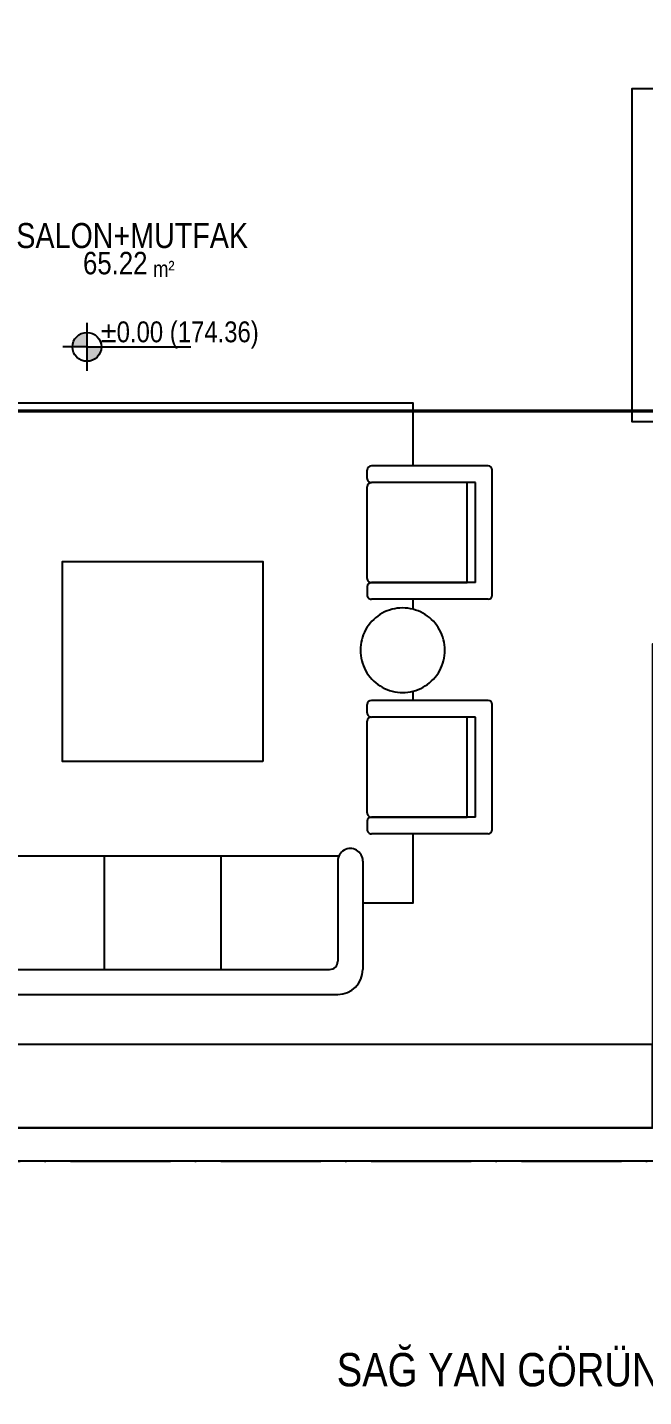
# Model space of a CAD drawing. Header units: millimetres. Extents: x 82776 to 137242, y 11666 to 27998.
# Drawn here: x 98320 to 98690, y 17760 to 18581 of the extents above; entities that cross this region are included whole.
import ezdxf
from ezdxf.enums import TextEntityAlignment as Align

# ---------------------------------------------------------------- set-up
doc = ezdxf.new("R2010")
doc.units = ezdxf.units.MM
doc.linetypes.add('ACAD_ISO10W100', pattern=[18, 12, -3, 0, -3])
doc.linetypes.add('DASHED', pattern=[15, 10, -5])
doc.layers.add('0_IFC_Area', color=100, linetype='Continuous', plot=False)
for name, color, linetype in [('0_IFC_Grid', 14, 'ACAD_ISO10W100'), ('0_IFC_Notation_Level_200', 160, 'Continuous'), ('0_IFC_Notation_Section_50', 10, 'Continuous'), ('0_IFC_Room_Text(No)_50', 12, 'Continuous'), ('0_IFC_Text_Explanation_50', 231, 'Continuous'), ('2_IFC_Wall', 130, 'Continuous'), ('6_IFC_Furniture', 35, 'Continuous')]:
    doc.layers.add(name, color=color, linetype=linetype)
doc.styles.add('IFC_TEXT', font='ARIALN.TTF')

# ---------------------------------------------------------------- blocks, each defined once
blk = doc.blocks.new('*U1038')
blk.add_wipeout([(0, 0), (200, 0), (200, -400), (0, -400)]).dxf.layer = '6_IFC_Furniture'
at = {"layer": '6_IFC_Furniture', "transparency": 33554687}
blk.add_lwpolyline([(0, -400), (0, 0), (200, 0), (200, -400)], close=True, dxfattribs=at)
blk = doc.blocks.new('*U1039')
blk.add_wipeout([(0, 0), (300, 0), (300, -300), (0, -300)]).dxf.layer = '6_IFC_Furniture'
at = {"layer": '6_IFC_Furniture', "transparency": 33554687}
blk.add_lwpolyline([(0, -300), (0, 0), (300, 0), (300, -300)], close=True, dxfattribs=at)
blk = doc.blocks.new('*U1040')
blk.add_wipeout([(0, 0), (120, 0), (120, -120), (0, -120)]).dxf.layer = '6_IFC_Furniture'
at = {"layer": '6_IFC_Furniture', "transparency": 33554687}
blk.add_lwpolyline([(0, -120), (0, 0), (120, 0), (120, -120)], close=True, dxfattribs=at)
blk = doc.blocks.new('*U1122')
blk.add_wipeout([(0, 0), (570, 0), (570, -50), (0, -50)]).dxf.layer = '6_IFC_Furniture'
at = {"layer": '6_IFC_Furniture', "transparency": 33554687}
blk.add_lwpolyline([(0, -50), (0, 0), (570, 0), (570, -50)], close=True, dxfattribs=at)
blk = doc.blocks.new('IFC_COFFE TABLE')
at = {"transparency": 33554687}
blk.add_wipeout([(1.61, -25.29), (3.2, -25.13), (4.77, -24.88), (6.32, -24.54), (7.85, -24.09), (9.35, -23.55), (10.81, -22.92), (12.22, -22.19), (13.59, -21.38), (14.91, -20.48), (16.17, -19.51), (17.36, -18.45), (18.48, -17.33), (19.54, -16.13), (20.51, -14.88), (21.4, -13.56), (22.21, -12.19), (22.93, -10.77), (23.57, -9.31), (24.1, -7.81), (24.55, -6.28), (24.89, -4.73), (25.14, -3.15), (25.29, -1.57), (25.34, 0.02), (25.29, 1.61), (25.13, 3.2), (24.88, 4.77), (24.54, 6.32), (24.09, 7.85), (23.55, 9.35), (22.92, 10.81), (22.19, 12.22), (21.38, 13.59), (20.48, 14.91), (19.51, 16.17), (18.45, 17.36), (17.33, 18.48), (16.13, 19.54), (14.88, 20.51), (13.56, 21.4), (12.19, 22.21), (10.77, 22.93), (9.31, 23.57), (7.81, 24.1), (6.28, 24.55), (4.73, 24.89), (3.15, 25.14), (1.57, 25.29), (-0.02, 25.34), (-1.61, 25.29), (-3.2, 25.13), (-4.77, 24.88), (-6.32, 24.54), (-7.85, 24.09), (-9.35, 23.55), (-10.81, 22.92), (-12.22, 22.19), (-13.59, 21.38), (-14.91, 20.48), (-16.17, 19.51), (-17.36, 18.45), (-18.48, 17.33), (-19.54, 16.13), (-20.51, 14.88), (-21.4, 13.56), (-22.21, 12.19), (-22.93, 10.77), (-23.57, 9.31), (-24.1, 7.81), (-24.55, 6.28), (-24.89, 4.73), (-25.14, 3.15), (-25.29, 1.57), (-25.34, -0.02), (-25.29, -1.61), (-25.13, -3.2), (-24.88, -4.77), (-24.54, -6.32), (-24.09, -7.85), (-23.55, -9.35), (-22.92, -10.81), (-22.19, -12.22), (-21.38, -13.59), (-20.48, -14.91), (-19.51, -16.17), (-18.45, -17.36), (-17.33, -18.48), (-16.13, -19.54), (-14.88, -20.51), (-13.56, -21.4), (-12.19, -22.21), (-10.77, -22.93), (-9.31, -23.57), (-7.81, -24.1), (-6.28, -24.55), (-4.73, -24.89), (-3.15, -25.14), (-1.57, -25.29), (0.02, -25.34)], dxfattribs=at).dxf.layer = '6_IFC_Furniture'
at = {"layer": '6_IFC_Furniture', "transparency": 33554687}
blk.add_lwpolyline([(1.61, -25.29), (3.2, -25.13), (4.77, -24.88), (6.32, -24.54), (7.85, -24.09), (9.35, -23.55), (10.81, -22.92), (12.22, -22.19), (13.59, -21.38), (14.91, -20.48), (16.17, -19.51), (17.36, -18.45), (18.48, -17.33), (19.54, -16.13), (20.51, -14.88), (21.4, -13.56), (22.21, -12.19), (22.93, -10.77), (23.57, -9.31), (24.1, -7.81), (24.55, -6.28), (24.89, -4.73), (25.14, -3.15), (25.29, -1.57), (25.34, 0.02), (25.29, 1.61), (25.13, 3.2), (24.88, 4.77), (24.54, 6.32), (24.09, 7.85), (23.55, 9.35), (22.92, 10.81), (22.19, 12.22), (21.38, 13.59), (20.48, 14.91), (19.51, 16.17), (18.45, 17.36), (17.33, 18.48), (16.13, 19.54), (14.88, 20.51), (13.56, 21.4), (12.19, 22.21), (10.77, 22.93), (9.31, 23.57), (7.81, 24.1), (6.28, 24.55), (4.73, 24.89), (3.15, 25.14), (1.57, 25.29), (-0.02, 25.34), (-1.61, 25.29), (-3.2, 25.13), (-4.77, 24.88), (-6.32, 24.54), (-7.85, 24.09), (-9.35, 23.55), (-10.81, 22.92), (-12.22, 22.19), (-13.59, 21.38), (-14.91, 20.48), (-16.17, 19.51), (-17.36, 18.45), (-18.48, 17.33), (-19.54, 16.13), (-20.51, 14.88), (-21.4, 13.56), (-22.21, 12.19), (-22.93, 10.77), (-23.57, 9.31), (-24.1, 7.81), (-24.55, 6.28), (-24.89, 4.73), (-25.14, 3.15), (-25.29, 1.57), (-25.34, -0.02), (-25.29, -1.61), (-25.13, -3.2), (-24.88, -4.77), (-24.54, -6.32), (-24.09, -7.85), (-23.55, -9.35), (-22.92, -10.81), (-22.19, -12.22), (-21.38, -13.59), (-20.48, -14.91), (-19.51, -16.17), (-18.45, -17.36), (-17.33, -18.48), (-16.13, -19.54), (-14.88, -20.51), (-13.56, -21.4), (-12.19, -22.21), (-10.77, -22.93), (-9.31, -23.57), (-7.81, -24.1), (-6.28, -24.55), (-4.73, -24.89), (-3.15, -25.14), (-1.57, -25.29), (0.02, -25.34)], close=True, dxfattribs=at)
blk = doc.blocks.new('IFC_KOLTUK 3LU')
blk.add_wipeout([(-92.98, 134.06), (-92.98, -105.94), (-5.46, -105.94), (-5.46, 134.06)]).dxf.layer = '6_IFC_Furniture'
at = {"layer": '6_IFC_Furniture'}
for p, q in [((-12.96, 134.06), (-77.98, 134.06)), ((-92.98, 119.06), (-92.98, -90.94)), ((-12.96, 119.06), (-72.98, 119.06)), ((-9.98, -91.56), (-9.98, 119.67)), ((-77.98, 114.06), (-77.98, -85.94)), ((-9.98, 49.06), (-77.98, 49.06)), ((-9.98, -20.94), (-77.98, -20.94)), ((-12.96, -90.94), (-72.98, -90.94)), ((-12.96, -105.94), (-77.98, -105.94))]:
    blk.add_line(p, q, dxfattribs=at)
for centre, radius, start, end in [((-77.98, 119.06), 15, 90, 180), ((-12.96, 126.56), 7.5, 270, 90), ((-72.98, 114.06), 5, 90, 180), ((-72.98, -85.94), 5, 180, 270), ((-77.98, -90.94), 15, 180, 270), ((-12.96, -98.44), 7.5, 270, 90)]:
    blk.add_arc(centre, radius, start, end, dxfattribs=at)
blk = doc.blocks.new('IFC_KOLTUK4')
blk.add_wipeout([(-725, 400), (-25, 400), (-14.5, 397.7), (-7.3, 392.7), (-1.9, 384.6), (0, 375), (0, -375), (-1.8, -384.2), (-7.3, -392.7), (-15.3, -398), (-25, -400), (-725, -400), (-732.6, -398.8), (-742.7, -392.7), (-745.4, -389.4), (-750, -378.3), (-750, -375), (-750, 375), (-748.7, 383), (-745.8, 388.8), (-744.2, 391), (-740.2, 394.8), (-735.3, 397.8), (-731.2, 400)]).dxf.layer = '6_IFC_Furniture'
blk.add_wipeout([(-750, -275), (-750, -400), (0, -400), (0, 400), (-750, 400)]).dxf.layer = '6_IFC_Furniture'
at = {"layer": '6_IFC_Furniture'}
for p, q in [((-750, 325), (-750, 375)), ((-25, 400), (-725, 400)), ((0, -375), (0, 375)), ((-750, -275), (-750, 275)), ((-100, 300), (-725, 300)), ((-150, -300), (-150, 300)), ((-100, -300), (-100, 300)), ((-750, -325), (-750, -375)), ((-100, -300), (-725, -300)), ((-725, -300), (-150, -300)), ((-25, -400), (-725, -400))]:
    blk.add_line(p, q, dxfattribs=at)
for centre, start, end in [((-725, 375), 90, 180), ((-25, 375), 0, 90), ((-725, 325), 180, 270), ((-725, 275), 90, 180), ((-725, -275), 180, 270), ((-725, -275), 180, 270), ((-725, -325), 90, 180), ((-725, -375), 180, 270), ((-25, -375), 270, 0)]:
    blk.add_arc(centre, 25, start, end, dxfattribs=at)
blk = doc.blocks.new('C_ZK_PLAN')
for name, p, rotation in [('*U1038', (-443.44, 1267.87), 180), ('*U1039', (-454.73, 836.41), 90)]:
    blk.add_blockref(name, p, dxfattribs=dict(rotation=rotation))
at = {"xscale": -1, "rotation": 270}
blk.add_blockref('*U1122', (-20, 710), dxfattribs=at)
at = {"xscale": 0.1000000000000028, "yscale": 0.1000000000000028, "zscale": 0.1000000000000028, "rotation": 90}
for p in [(-376.97, 1184.03), (-236.34, 1184.03)]:
    blk.add_blockref('IFC_KOLTUK4', p, dxfattribs=at)
for name, p, rotation in [('IFC_COFFE TABLE', (-306.44, 1130.28), 90), ('IFC_KOLTUK 3LU', (-192.95, 1000.47), 180), ('*U1040', (-239.73, 926.41), 180)]:
    blk.add_blockref(name, p, dxfattribs=dict(rotation=rotation))
at = {"layer": '2_IFC_Wall'}
for points in [[(-20, 650), (-20, 1280), (-70, 1280), (-70, 1300), (-20, 1300), (-20, 1780), (-680, 1780), (-680, 1740), (-730, 1740), (-730, 695)], [(-750, 0), (-750, 1800), (0, 1800), (0, 0)]]:
    blk.add_lwpolyline(points, dxfattribs=at)
blk = doc.blocks.new('0_IFC_ROOM_TEXT_50')
at = {"layer": '0_IFC_Room_Text(No)_50', "insert": (13.22, -40.02), "char_height": 9.625, "attachment_point": 1, "style": 'IFC_TEXT'}
blk.add_mtext_dynamic_manual_height_columns('m²', width=16.6949, gutter_width=6.88, heights=[0], dxfattribs=at)
at = {"layer": '0_IFC_Room_Text(No)_50', "style": 'IFC_TEXT'}
blk.add_attdef('ROOM_NUMBER', text='', height=7.7, dxfattribs=at).set_placement((0.68, -10.73), align=Align.CENTER)
blk.add_attdef('ROOM_NAME', text='', height=13.47, dxfattribs=at).set_placement((0.68, -24.84), align=Align.MIDDLE_CENTER)
blk.add_attdef('AREA', text='', height=13.47, dxfattribs=at).set_placement((9.85, -49.66), align=Align.RIGHT)
at = {"layer": '0_IFC_Text_Explanation_50', "style": 'IFC_TEXT', "flags": 1}
for tag, p in [('DÖŞEME:', (-41.09, -64.38)), ('DUVAR:', (-41.09, -75.48)), ('TAVAN:', (-41.09, -86.74))]:
    blk.add_attdef(tag, p, '', height=7.7, dxfattribs=at)
blk = doc.blocks.new('C_ZK_NET ALAN')
at = {"layer": '0_IFC_Area'}
blk.add_lwpolyline([(650, -70), (695, -70), (695, -20), (1740, -20), (1740, -70), (1780, -70), (1780.01, -440), (1280, -439.99), (1280, -730), (695, -730), (695, -710), (650, -710)], close=True, dxfattribs=at)
ref = blk.add_blockref('0_IFC_ROOM_TEXT_50', (967.5, -170))
ref.add_attrib('ROOM_NAME', 'SALON+MUTFAK', dxfattribs={"layer": '0_IFC_Room_Text(No)_50', "height": 15, "style": 'IFC_TEXT'}).set_placement((968.18, -194.84), align=Align.MIDDLE_CENTER)
ref.add_attrib('AREA', '65.22', dxfattribs={"layer": '0_IFC_Room_Text(No)_50', "height": 13.475, "style": 'IFC_TEXT'}).set_placement((977.35, -218.1), align=Align.RIGHT)
blk = doc.blocks.new('C_AKS')
at = {"layer": '0_IFC_Grid', "ltscale": 5}
blk.add_lwpolyline([(750.00009, -1950), (750.00009, 130)], dxfattribs=at)
blk = doc.blocks.new('C_KESIT YERLERI_')
at = {"layer": '0_IFC_Notation_Section_50', "linetype": 'DASHED', "ltscale": 3, "const_width": 2}
blk.add_lwpolyline([(300, -525), (300, 1525)], dxfattribs=at)
at = {"layer": '0_IFC_Notation_Section_50', "transparency": 33554687, "insert": (865.07, 690.78), "char_height": 20, "attachment_point": 1, "rotation": 90, "style": 'IFC_TEXT'}
blk.add_mtext_dynamic_manual_height_columns('SAĞ YAN GÖRÜNÜŞ (GÖRÜNÜŞ-4)', width=439.5235, gutter_width=12.5, heights=[0], dxfattribs=at)
blk = doc.blocks.new('0_IFC_NOTATION_LEVEL_200')
at = {"layer": '0_IFC_Notation_Level_200'}
h = blk.add_hatch(color=256, dxfattribs=at)
h.dxf.hatch_style = 1
h.paths.add_polyline_path([(0, 0), (0, 576, 0.414214), (-576, 0)])
h.paths.add_polyline_path([(0, -576, 0.414214), (576, 0), (0, 0)])
for p, q in [((0, 960), (0, -960)), ((0, 0), (-960, 0)), ((0, 0), (4154, 0))]:
    blk.add_line(p, q, dxfattribs=at)
blk.add_circle((0, 0), 576, dxfattribs=at)
at = {"layer": '0_IFC_Notation_Level_200', "style": 'IFC_TEXT'}
for tag, p in [('LEVEL_ABOVE', (549, 185)), ('LEVEL_BELOW', (549, -1005))]:
    blk.add_attdef(tag, p, '', height=800, dxfattribs=at)

msp = doc.modelspace()

# ---------------------------------------------------------------- block references
at = {"rotation": 270}
msp.add_blockref('C_ZK_PLAN', (97414.97, 17901.1), dxfattribs=at)

# ---------------------------------------------------------------- next in the draw order: block references
for name, p in [('C_KESIT YERLERI_', (97814.97, 18651.09)), ('C_KESIT YERLERI_', (97814.97, 18651.09)), ('C_AKS', (99214.97, 18651.1))]:
    msp.add_blockref(name, p, dxfattribs=at)
msp.add_blockref('C_ZK_NET ALAN', (97414.97, 18651.09))
ref = msp.add_blockref('0_IFC_NOTATION_LEVEL_200', (98356.04, 18389.45), dxfattribs=dict(xscale=0.015, yscale=0.015, zscale=0.015))
ref.add_attrib('LEVEL_ABOVE', '±0.00 (174.36)', (98364.25, 18392.23), dxfattribs={"layer": '0_IFC_Notation_Level_200', "height": 12.5, "rotation": 360, "style": 'IFC_TEXT'})

doc.saveas('drawing.dxf')
